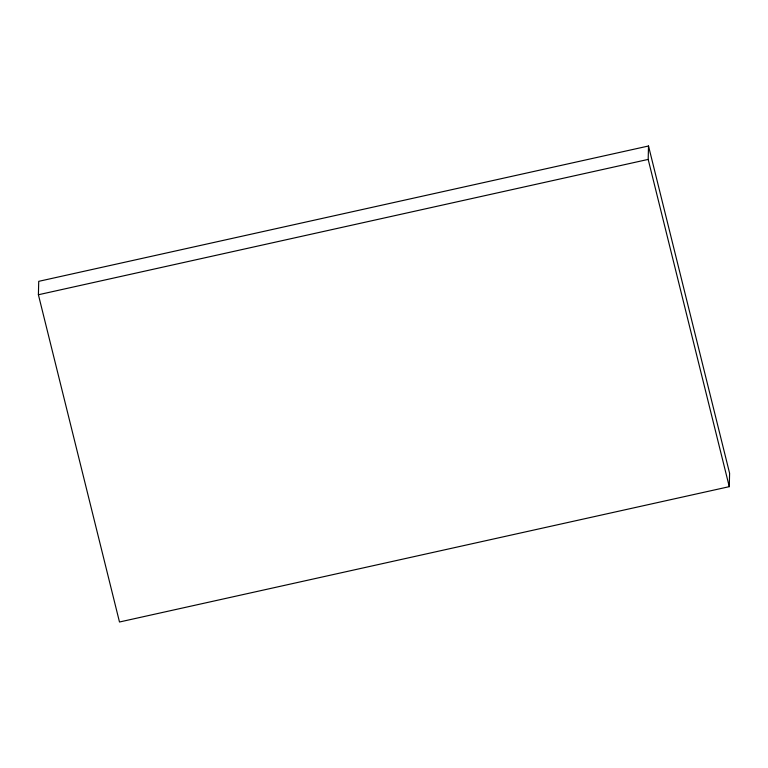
<?xml version="1.0" encoding="UTF-8"?>
<svg xmlns="http://www.w3.org/2000/svg" width="768" height="768" viewBox="0 0 768 768"><rect width="100%" height="100%" fill="white"/><g stroke="black" fill="none" stroke-linecap="round" stroke-linejoin="round"><path stroke-width="1.15" d="M38.4 294.749L38.726 281.338L648.509 145.997L729.6 473.251L729.274 486.662L119.491 622.003L38.4 294.749L648.182 159.408L648.509 145.997M648.182 159.408L729.274 486.662"/></g></svg>
